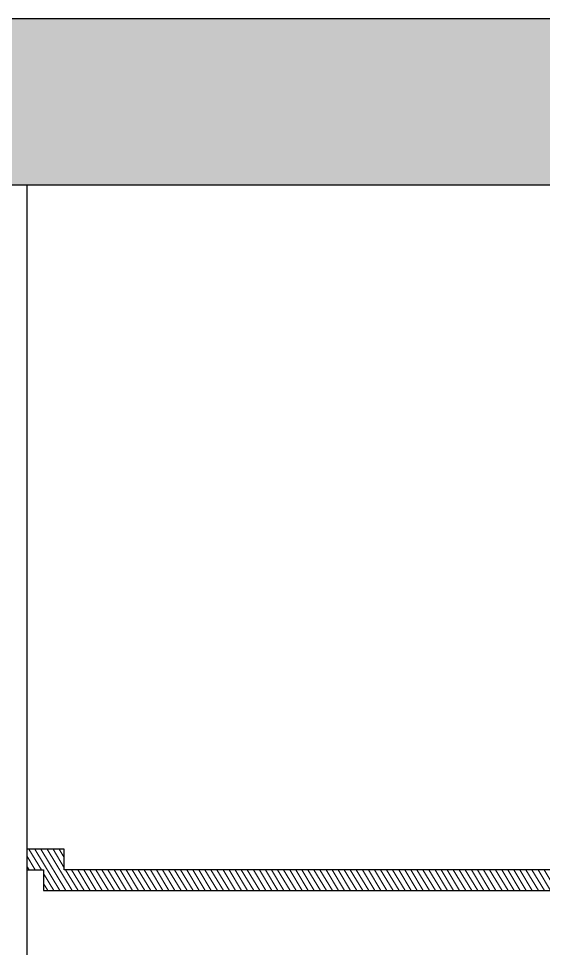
# Model space of a CAD drawing. Header units: inches. Extents: x -20583 to 399182, y -24453 to 525552.
# Drawn here: x 23780 to 24412, y -17735 to -16616 of the extents above; entities that cross this region are included whole.
import ezdxf

# ---------------------------------------------------------------- set-up
doc = ezdxf.new("R2010")
doc.units = ezdxf.units.IN
doc.header["$LTSCALE"] = 1000
doc.header["$MEASUREMENT"] = 0
doc.linetypes.add('DASHED', pattern=[0.75, 0.5, -0.25])
doc.linetypes.add('HIDDEN', pattern=[0.375, 0.25, -0.125])
for name, color, linetype in [('A-Hidden', 8, 'HIDDEN'), ('CQ Grg Gypsum', 41, 'Continuous'), ('Layer3', 3, 'Continuous'), ('Layer7', 8, 'Continuous')]:
    doc.layers.add(name, color=color, linetype=linetype)
doc.layers.add('CQ Gypsum Hatch', color=8, linetype='Continuous', lineweight=20)

msp = doc.modelspace()

# ---------------------------------------------------------------- hatches: boundary and pattern name
at = {"layer": 'CQ Gypsum Hatch'}
h = msp.add_hatch(dxfattribs=at)
h.set_pattern_fill('ANSI31', color=256, scale=50, angle=76.0286, style=0)
h.set_pattern_definition([(121.0285767, (-294461.489, -487743.662), (-5.35568947, -3.22165956), [])])
edge = h.paths.add_edge_path()
edge.add_line((23790, -17615.2), (23790, -17640.2))
edge.add_line((23790, -17640.2), (23810, -17640.2))
edge.add_line((23810, -17640.2), (23810, -17665.2))
edge.add_line((23810, -17665.2), (28270, -17665.2))
edge.add_line((28270, -17665.2), (28270, -17640.2))
edge.add_line((28270, -17640.2), (28290, -17640.2))
edge.add_line((28290, -17640.2), (28290, -17615.2))
edge.add_line((28290, -17615.2), (28245, -17615.2))
edge.add_line((28245, -17615.2), (28245, -17640.2))
edge.add_line((28245, -17640.2), (23835, -17640.2))
edge.add_line((23835, -17640.2), (23835, -17615.2))
edge.add_line((23835, -17615.2), (23790, -17615.2))
at = {"layer": 'Layer7'}
h = msp.add_hatch(dxfattribs=at)
h.set_pattern_fill('AR-CONC', color=256, scale=10, style=0)
h.set_pattern_definition([(50, (-18532.32, -10538.44), (71.72602, -6.27521), [7.5, -82.5]), (355, (-18532.32, -10538.44), (-13.87513, 75.21921), [6, -66]), (100.4514, (-18526.34, -10538.96), (57.85094, 68.94395), [6.37402, -70.11421]), (46.1842, (-18532.32, -10518.44), (106.7241, -16.5519), [11.25, -123.75]), (96.6356, (-18523.43, -10519.82), (93.46627, 97.41179), [9.56103, -105.1713]), (351.1842, (-18532.32, -10518.44), (93.4662, 97.41186), [9, -99]), (21, (-18522.32, -10523.44), (59.690705, -40.26189), [7.5, -82.5]), (326, (-18522.32, -10523.44), (24.33153, 72.515), [6, -66]), (71.4514, (-18517.346, -10526.794), (84.02226, 32.25305), [6.37402, -70.11421]), (37.5, (-18532.32, -10538.44), (1.215986, 33.289385), [0, -65.2, 0, -67, 0, -66.25]), (7.5, (-18532.32, -10538.44), (26.306954, 39.44117), [0, -38.2, 0, -63.7, 0, -25.25]), (327.5, (-18554.62, -10538.44), (53.382244, -2.255487), [0, -25, 0, -78, 0, -103.5]), (317.5, (-18564.62, -10538.44), (58.318617, 10.0105), [0, -32.5, 0, -51.8, 0, -73.5])])
h.paths.add_polyline_path([(23569.8, -16615.7), (23569.8, -16815.7), (28510.1, -16815.7), (28510.1, -16615.7)])

# ---------------------------------------------------------------- linework, layer by layer
at = {"layer": 'A-Hidden', "linetype": 'DASHED', "lineweight": 0, "ltscale": 10}
for p, q in [((30642, -16815.7, 0), (23569.8, -16815.7, 0)), ((30642, -17665.2, 0), (17361.9, -17665.2, 0))]:
    msp.add_line(p, q, dxfattribs=at)
at = {"layer": 'CQ Grg Gypsum', "elevation": 0}
msp.add_lwpolyline([(23790, -17615.2), (23790, -17640.2), (23810, -17640.2), (23810, -17665.2), (28270, -17665.2), (28270, -17640.2), (28290, -17640.2), (28290, -17615.2), (28245, -17615.2), (28245, -17640.2), (23835, -17640.2), (23835, -17615.2), (23790, -17615.2)], dxfattribs=at)
at = {"layer": 'Layer3'}
for p, q in [((23569.8, -16615.7, 0), (28510.1, -16615.7, 0)), ((23569.8, -16815.7, 0), (28510.1, -16815.7, 0)), ((23790, -16815.7, 0), (23790, -21065.7, 0))]:
    msp.add_line(p, q, dxfattribs=at)

doc.saveas('drawing.dxf')
